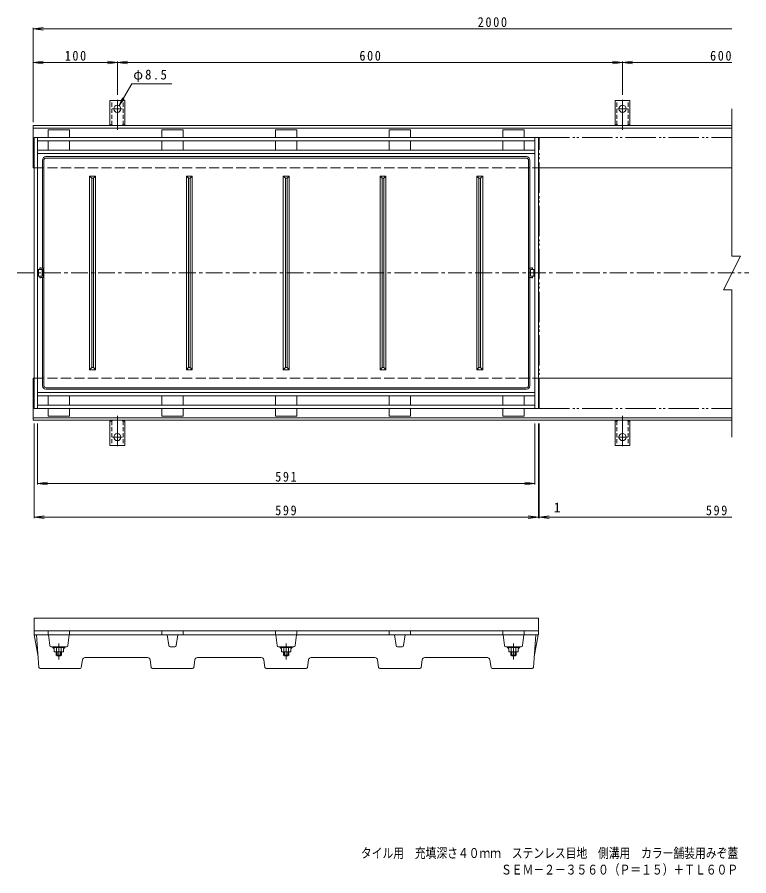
# Model space of a CAD drawing. Units: millimetres, scale not verified. Extents: x -718 to 724, y -548 to 472.
# Drawn here: x -718 to 151, y -548 to 472 of the extents above; entities that cross this region are included whole.
import ezdxf
from ezdxf.enums import TextEntityAlignment as Align

# ---------------------------------------------------------------- set-up
doc = ezdxf.new("R2010")
doc.units = ezdxf.units.MM
doc.header["$LTSCALE"] = 4
for name, pattern in [('CHAIN1', [8, 5, -1, 1, -1]), ('CHAIN2', [12, 9, -1, 1, -1]), ('DASHED1', [1.8, 1.2, -0.6]), ('DASHED3', [4, 3, -1]), ('DOUBLE_CHAIN2', [12.8, 9, -1, 0.6, -0.6, 0.6, -1])]:
    doc.linetypes.add(name, pattern=pattern)
for name, color, linetype, lineweight in [('0-0', 3, 'Continuous', 9), ('0-1', 2, 'Continuous', 9), ('0-5', 7, 'Continuous', 9), ('0-F', 7, 'Continuous', 9)]:
    doc.layers.add(name, color=color, linetype=linetype, lineweight=lineweight)
doc.layers.add('F-5', color=2, linetype='Continuous')
doc.styles.add('ＭＳ ゴシック', font='')
doc.styles.get('ＭＳ ゴシック').set_extended_font_data('MS Gothic')

msp = doc.modelspace()

# ---------------------------------------------------------------- linework, layer by layer
at = {"layer": '0-0'}
for p, q in [((-680.655, 337.779), (-680.655, 328.779)), ((-680.655, 337.779), (-655.655, 337.779)), ((-655.655, 337.779), (-655.655, 328.779)), ((-545.655, 337.779), (-545.655, 328.779)), ((-545.655, 337.779), (-520.655, 337.779)), ((-520.655, 337.779), (-520.655, 328.779)), ((-410.655, 337.779), (-385.655, 337.779)), ((-410.655, 337.779), (-410.655, 328.779)), ((-385.655, 337.779), (-385.655, 328.779)), ((-275.655, 337.779), (-275.655, 328.779)), ((-250.655, 337.779), (-275.655, 337.779)), ((-250.655, 337.779), (-250.655, 328.779)), ((-140.655, 337.779), (-140.655, 328.779)), ((-115.655, 337.779), (-140.655, 337.779)), ((-115.655, 337.779), (-115.655, 328.779)), ((-697.655, 328.779), (-98.655, 328.779)), ((-697.655, 6.779), (-697.655, 328.779)), ((-693.655, 6.779), (-693.655, 328.779)), ((-102.655, 6.779), (-102.655, 328.779)), ((-98.655, 6.779), (-98.655, 328.779)), ((-693.655, 324.779), (-102.655, 324.779)), ((-680.655, 324.779), (-680.655, 313.779)), ((-655.655, 324.779), (-655.655, 313.779)), ((-545.655, 324.779), (-545.655, 313.779)), ((-520.655, 324.779), (-520.655, 313.779)), ((-410.655, 324.779), (-410.655, 313.779)), ((-385.655, 324.779), (-385.655, 313.779)), ((-275.655, 324.779), (-275.655, 313.779)), ((-250.655, 324.779), (-250.655, 313.779)), ((-140.655, 324.779), (-140.655, 313.779)), ((-115.655, 324.779), (-115.655, 313.779)), ((-693.655, 313.779), (-102.655, 313.779)), ((-693.655, 309.779), (-102.655, 309.779)), ((-687.637, 301.909), (-687.637, 173.445)), ((-686.066, 301.26), (-686.066, 34.299)), ((-683.637, 305.91), (-112.672, 305.91)), ((-683.066, 304.259), (-113.244, 304.259)), ((-110.244, 301.26), (-110.244, 34.299)), ((-108.673, 301.909), (-108.673, 173.445)), ((-631.655, 282.779), (-629.155, 280.279)), ((-624.655, 282.779), (-627.155, 280.279)), ((-627.155, 55.279), (-627.155, 280.279)), ((-624.655, 52.779), (-624.655, 282.779)), ((-516.655, 282.779), (-514.155, 280.279)), ((-509.655, 282.779), (-512.155, 280.279)), ((-512.155, 55.279), (-512.155, 280.279)), ((-509.655, 52.779), (-509.655, 282.779)), ((-401.655, 282.779), (-394.655, 282.779)), ((-401.655, 282.779), (-399.155, 280.279)), ((-401.655, 52.779), (-401.655, 282.779)), ((-399.155, 280.279), (-397.155, 280.279)), ((-399.155, 55.279), (-399.155, 280.279)), ((-394.655, 282.779), (-397.155, 280.279)), ((-397.155, 55.279), (-397.155, 280.279)), ((-394.655, 52.779), (-394.655, 282.779)), ((-286.655, 282.779), (-284.155, 280.279)), ((-286.655, 52.779), (-286.655, 282.779)), ((-284.155, 55.279), (-284.155, 280.279)), ((-279.655, 282.779), (-282.155, 280.279)), ((-171.655, 282.779), (-169.155, 280.279)), ((-171.655, 52.779), (-171.655, 282.779)), ((-169.155, 55.279), (-169.155, 280.279)), ((-164.655, 282.779), (-167.155, 280.279)), ((-690.645, 173.779), (-690.645, 171.779)), ((-689.645, 173.779), (-690.645, 173.779)), ((-690.645, 173.779), (-689.645, 173.279)), ((-686.637, 173.279), (-689.645, 173.779)), ((-109.673, 173.279), (-106.665, 173.779)), ((-106.665, 173.779), (-105.665, 173.779)), ((-105.665, 173.779), (-106.665, 173.279)), ((-105.665, 173.779), (-105.665, 171.779)), ((-693.655, 171.779), (-688.155, 171.779)), ((-693.655, 163.779), (-688.155, 163.779)), ((-692.155, 163.779), (-692.155, 171.779)), ((-690.645, 161.779), (-690.645, 163.779)), ((-689.645, 173.279), (-686.637, 173.279)), ((-688.155, 163.779), (-688.155, 171.779)), ((-686.637, 162.279), (-686.637, 173.279)), ((-109.673, 162.279), (-109.673, 173.279)), ((-106.665, 173.279), (-109.673, 173.279)), ((-102.655, 171.779), (-108.155, 171.779)), ((-108.155, 163.779), (-108.155, 171.779)), ((-102.655, 163.779), (-108.155, 163.779)), ((-105.665, 161.779), (-105.665, 163.779)), ((-104.155, 163.779), (-104.155, 171.779)), ((-690.645, 161.779), (-689.645, 162.279)), ((-689.645, 161.779), (-690.645, 161.779)), ((-686.637, 162.279), (-689.645, 161.779)), ((-689.645, 162.279), (-686.637, 162.279)), ((-687.637, 33.649), (-687.637, 162.113)), ((-109.673, 162.279), (-106.665, 161.779)), ((-106.665, 162.279), (-109.673, 162.279)), ((-108.673, 33.649), (-108.673, 162.113)), ((-105.665, 161.779), (-106.665, 162.279)), ((-106.665, 161.779), (-105.665, 161.779)), ((-631.655, 52.779), (-629.155, 55.279)), ((-631.655, 52.779), (-624.655, 52.779)), ((-629.155, 55.279), (-627.155, 55.279)), ((-624.655, 52.779), (-627.155, 55.279)), ((-516.655, 52.779), (-514.155, 55.279)), ((-516.655, 52.779), (-509.655, 52.779)), ((-514.155, 55.279), (-512.155, 55.279)), ((-509.655, 52.779), (-512.155, 55.279)), ((-401.655, 52.779), (-399.155, 55.279)), ((-401.655, 52.779), (-394.655, 52.779)), ((-399.155, 55.279), (-397.155, 55.279)), ((-394.655, 52.779), (-397.155, 55.279)), ((-286.655, 52.779), (-284.155, 55.279)), ((-279.655, 52.779), (-286.655, 52.779)), ((-282.155, 55.279), (-284.155, 55.279)), ((-279.655, 52.779), (-282.155, 55.279)), ((-171.655, 52.779), (-169.155, 55.279)), ((-164.655, 52.779), (-171.655, 52.779)), ((-167.155, 55.279), (-169.155, 55.279)), ((-164.655, 52.779), (-167.155, 55.279)), ((-683.066, 31.299), (-113.244, 31.299)), ((-693.655, 25.779), (-102.655, 25.779)), ((-693.655, 21.779), (-102.655, 21.779)), ((-683.637, 29.649), (-112.672, 29.649)), ((-680.655, 10.779), (-680.655, 21.779)), ((-655.655, 10.779), (-655.655, 21.779)), ((-545.655, 10.779), (-545.655, 21.779)), ((-520.655, 10.779), (-520.655, 21.779)), ((-410.655, 10.779), (-410.655, 21.779)), ((-385.655, 10.779), (-385.655, 21.779)), ((-275.655, 10.779), (-275.655, 21.779)), ((-250.655, 10.779), (-250.655, 21.779)), ((-140.655, 10.779), (-140.655, 21.779)), ((-115.655, 10.779), (-115.655, 21.779)), ((-693.655, 10.779), (-102.655, 10.779)), ((-697.655, 6.779), (-98.655, 6.779)), ((-680.655, -2.221), (-680.655, 6.779)), ((-655.655, -2.221), (-655.655, 6.779)), ((-545.655, -2.221), (-545.655, 6.779)), ((-520.655, -2.221), (-520.655, 6.779)), ((-410.655, -2.221), (-410.655, 6.779)), ((-385.655, -2.221), (-385.655, 6.779)), ((-275.655, -2.221), (-275.655, 6.779)), ((-250.655, -2.221), (-250.655, 6.779)), ((-140.655, -2.221), (-140.655, 6.779)), ((-115.655, -2.221), (-115.655, 6.779)), ((-680.655, -2.221), (-655.655, -2.221)), ((-545.655, -2.221), (-520.655, -2.221)), ((-410.655, -2.221), (-385.655, -2.221)), ((-250.655, -2.221), (-275.655, -2.221)), ((-115.655, -2.221), (-140.655, -2.221)), ((-697.655, -262.221), (-697.655, -242.221)), ((-98.655, -242.221), (-697.655, -242.221)), ((-98.655, -262.221), (-98.655, -242.221)), ((-98.655, -257.221), (-697.655, -257.221)), ((-98.655, -262.221), (-697.655, -262.221)), ((-697.305, -262.221), (-693.162, -285.91)), ((-691.754, -300.828), (-694.512, -262.221)), ((-680.655, -257.221), (-680.655, -262.221)), ((-678.819, -274.907), (-680.405, -262.221)), ((-657.49, -274.907), (-655.905, -262.221)), ((-655.655, -257.221), (-655.655, -262.221)), ((-545.655, -257.221), (-545.655, -262.221)), ((-537.586, -274.93), (-539.373, -262.221)), ((-528.723, -274.93), (-526.936, -262.221)), ((-520.655, -257.221), (-520.655, -262.221)), ((-410.655, -257.221), (-410.655, -262.221)), ((-408.819, -274.907), (-410.405, -262.221)), ((-387.49, -274.907), (-385.905, -262.221)), ((-385.655, -257.221), (-385.655, -262.221)), ((-275.655, -257.221), (-275.655, -262.221)), ((-267.586, -274.93), (-269.373, -262.221)), ((-258.723, -274.93), (-256.936, -262.221)), ((-250.655, -257.221), (-250.655, -262.221)), ((-140.655, -257.221), (-140.655, -262.221)), ((-138.819, -274.907), (-140.405, -262.221)), ((-117.49, -274.907), (-115.905, -262.221)), ((-115.655, -257.221), (-115.655, -262.221)), ((-104.555, -300.828), (-101.798, -262.221)), ((-99.004, -262.221), (-103.147, -285.91)), ((-658.979, -276.221), (-677.331, -276.221)), ((-675.155, -277.021), (-673.68, -278.621)), ((-673.68, -278.621), (-673.68, -282.221)), ((-673.68, -282.221), (-662.63, -282.221)), ((-671.155, -282.221), (-671.155, -286.221)), ((-670.917, -277.021), (-670.917, -282.221)), ((-670.155, -282.221), (-670.155, -287.221)), ((-666.155, -282.221), (-666.155, -287.221)), ((-665.392, -277.021), (-665.392, -282.221)), ((-665.155, -282.221), (-665.155, -286.221)), ((-661.155, -277.021), (-662.63, -278.621)), ((-662.63, -278.621), (-662.63, -282.221)), ((-661.155, -276.221), (-661.155, -277.021)), ((-536.101, -276.221), (-530.209, -276.221)), ((-407.331, -276.221), (-388.979, -276.221)), ((-405.155, -277.021), (-403.68, -278.621)), ((-403.68, -278.621), (-403.68, -282.221)), ((-403.68, -282.221), (-392.63, -282.221)), ((-401.155, -282.221), (-401.155, -286.221)), ((-400.917, -277.021), (-400.917, -282.221)), ((-400.155, -282.221), (-400.155, -287.221)), ((-396.155, -282.221), (-396.155, -287.221)), ((-395.392, -277.021), (-395.392, -282.221)), ((-395.155, -282.221), (-395.155, -286.221)), ((-391.155, -277.021), (-392.63, -278.621)), ((-392.63, -278.621), (-392.63, -282.221)), ((-391.155, -276.221), (-391.155, -277.021)), ((-260.209, -276.221), (-266.101, -276.221)), ((-137.33, -276.221), (-118.979, -276.221)), ((-135.155, -276.221), (-135.155, -277.021)), ((-135.155, -277.021), (-133.68, -278.621)), ((-133.68, -278.621), (-133.68, -282.221)), ((-122.63, -282.221), (-133.68, -282.221)), ((-131.155, -282.221), (-131.155, -286.221)), ((-130.917, -277.021), (-130.917, -282.221)), ((-130.155, -282.221), (-130.155, -287.221)), ((-126.155, -282.221), (-126.155, -287.221)), ((-125.392, -277.021), (-125.392, -282.221)), ((-125.155, -282.221), (-125.155, -286.221)), ((-121.155, -277.021), (-122.63, -278.621)), ((-122.63, -278.621), (-122.63, -282.221)), ((-671.155, -286.221), (-665.155, -286.221)), ((-671.155, -286.221), (-670.155, -287.221)), ((-670.155, -287.221), (-666.155, -287.221)), ((-665.155, -286.221), (-666.155, -287.221)), ((-640.046, -291.765), (-641.459, -300.949)), ((-637.081, -289.221), (-562.728, -289.221)), ((-559.763, -291.765), (-558.35, -300.949)), ((-506.546, -291.765), (-507.959, -300.949)), ((-503.581, -289.221), (-427.729, -289.221)), ((-424.763, -291.765), (-423.35, -300.949)), ((-401.155, -286.221), (-395.155, -286.221)), ((-401.155, -286.221), (-400.155, -287.221)), ((-400.155, -287.221), (-396.155, -287.221)), ((-395.155, -286.221), (-396.155, -287.221)), ((-371.546, -291.765), (-372.959, -300.949)), ((-292.728, -289.221), (-368.581, -289.221)), ((-289.763, -291.765), (-288.35, -300.949)), ((-236.546, -291.765), (-237.959, -300.949)), ((-159.228, -289.221), (-233.581, -289.221)), ((-156.263, -291.765), (-154.85, -300.949)), ((-131.155, -286.221), (-130.155, -287.221)), ((-125.155, -286.221), (-131.155, -286.221)), ((-126.155, -287.221), (-130.155, -287.221)), ((-125.155, -286.221), (-126.155, -287.221)), ((-690.258, -302.221), (-642.942, -302.221)), ((-556.868, -302.221), (-509.442, -302.221)), ((-421.868, -302.221), (-374.442, -302.221)), ((-239.442, -302.221), (-286.868, -302.221)), ((-106.051, -302.221), (-153.368, -302.221))]:
    msp.add_line(p, q, dxfattribs=at)
at = {"layer": '0-0', "linetype": 'DOUBLE_CHAIN2'}
for p, q in [((-97.655, 328.779), (131.345, 328.779)), ((-97.655, 6.779), (-97.655, 328.779)), ((-97.655, 6.779), (131.345, 6.779))]:
    msp.add_line(p, q, dxfattribs=at)
at = {"layer": '0-0', "linetype": 'CHAIN1'}
for p, q in [((-717.655, 167.779), (151.345, 167.779)), ((-668.155, -272.221), (-668.155, -291.221)), ((-398.155, -272.221), (-398.155, -291.221)), ((-128.155, -272.221), (-128.155, -291.221))]:
    msp.add_line(p, q, dxfattribs=at)
at = {"layer": '0-0'}
for points in [[(-631.655, 52.779), (-631.655, 282.779), (-624.655, 282.779)], [(-629.155, 55.279), (-629.155, 280.279), (-627.155, 280.279)], [(-516.655, 52.779), (-516.655, 282.779), (-509.655, 282.779)], [(-514.155, 55.279), (-514.155, 280.279), (-512.155, 280.279)], [(-279.655, 52.779), (-279.655, 282.779), (-286.655, 282.779)], [(-282.155, 55.279), (-282.155, 280.279), (-284.155, 280.279)], [(-164.655, 52.779), (-164.655, 282.779), (-171.655, 282.779)], [(-167.155, 55.279), (-167.155, 280.279), (-169.155, 280.279)], [(-675.155, -276.221), (-675.155, -277.021), (-661.155, -277.021)], [(-405.155, -276.221), (-405.155, -277.021), (-391.155, -277.021)], [(-121.155, -276.221), (-121.155, -277.021), (-135.155, -277.021)]]:
    msp.add_lwpolyline(points, dxfattribs=at)
for centre, radius, start, end in [((-683.637, 301.909), 4, 90, 180), ((-683.066, 301.26), 3, 90, 180), ((-113.244, 301.26), 3, 0, 90), ((-112.673, 301.909), 4, 0, 90), ((-683.637, 33.649), 4, 180, 270), ((-683.066, 34.299), 3, 180, 270), ((-113.244, 34.299), 3, 270, 0), ((-112.673, 33.649), 4, 270, 0), ((-677.331, -274.721), 1.5, 187.12502, 270), ((-658.979, -274.721), 1.5, 270, 352.87498), ((-536.101, -274.721), 1.5, 188.00487, 270), ((-530.209, -274.721), 1.5, 270, 351.99513), ((-407.331, -274.721), 1.5, 187.12502, 270), ((-388.979, -274.721), 1.5, 270, 352.87498), ((-266.101, -274.721), 1.5, 188.00487, 270), ((-260.209, -274.721), 1.5, 270, 351.99513), ((-137.33, -274.721), 1.5, 187.12502, 270), ((-118.979, -274.721), 1.5, 270, 352.87498), ((-689.222, -285.221), 4, 189.91936, 208.66345), ((-637.081, -292.221), 3, 90, 171.25371), ((-562.728, -292.221), 3, 8.74629, 90), ((-503.581, -292.221), 3, 90, 171.25366), ((-427.729, -292.221), 3, 8.74634, 90), ((-368.581, -292.221), 3, 90, 171.25366), ((-292.728, -292.221), 3, 8.74634, 90), ((-233.581, -292.221), 3, 90, 171.25371), ((-159.228, -292.221), 3, 8.74629, 90), ((-107.087, -285.221), 4, 331.33655, 350.08064), ((-690.258, -300.721), 1.5, 184.08511, 270), ((-642.942, -300.721), 1.5, 270, 351.254), ((-556.868, -300.721), 1.5, 188.74602, 270), ((-509.442, -300.721), 1.5, 270, 351.25409), ((-421.868, -300.721), 1.5, 188.74591, 270), ((-374.442, -300.721), 1.5, 270, 351.25409), ((-286.868, -300.721), 1.5, 188.74591, 270), ((-239.442, -300.721), 1.5, 270, 351.25398), ((-153.368, -300.721), 1.5, 188.746, 270), ((-106.051, -300.721), 1.5, 270, 355.91489)]:
    msp.add_arc(centre, radius, start, end, dxfattribs=at)
at = {"layer": '0-1'}
for p, q in [((-607.405, 343.779), (-607.405, 372.779)), ((-598.655, 372.779), (-607.405, 372.779)), ((-598.655, 372.779), (-589.905, 372.779)), ((-589.905, 343.779), (-589.905, 372.779)), ((-7.405, 343.779), (-7.405, 372.779)), ((1.345, 372.779), (-7.405, 372.779)), ((1.345, 372.779), (10.095, 372.779)), ((10.095, 343.779), (10.095, 372.779)), ((131.345, 187.779), (131.345, 362.779)), ((-698.655, 342.779), (131.345, 342.779)), ((-698.655, 292.779), (-698.655, 342.779)), ((-698.655, 339.779), (131.345, 339.779)), ((-607.405, 343.779), (-606.155, 343.779)), ((-589.905, 343.779), (-591.155, 343.779)), ((-7.405, 343.779), (-6.155, 343.779)), ((10.095, 343.779), (8.845, 343.779)), ((-698.655, 292.779), (-697.655, 292.779)), ((-98.655, 292.779), (131.345, 292.779)), ((141.345, 187.779), (121.345, 147.779)), ((131.345, 187.779), (141.345, 187.779)), ((121.345, 147.779), (131.345, 147.779)), ((131.345, -27.221), (131.345, 147.779)), ((-698.655, 42.779), (-697.655, 42.779)), ((-698.655, 42.779), (-698.655, -7.221)), ((-98.655, 42.779), (131.345, 42.779)), ((-698.655, -4.221), (131.345, -4.221)), ((-698.655, -7.221), (131.345, -7.221)), ((-607.405, -8.221), (-606.155, -8.221)), ((-607.405, -8.221), (-607.405, -37.221)), ((-589.905, -8.221), (-591.155, -8.221)), ((-589.905, -8.221), (-589.905, -37.221)), ((-7.405, -8.221), (-6.155, -8.221)), ((-7.405, -8.221), (-7.405, -37.221)), ((10.095, -8.221), (8.845, -8.221)), ((10.095, -8.221), (10.095, -37.221)), ((-598.655, -37.221), (-607.405, -37.221)), ((-598.655, -37.221), (-589.905, -37.221)), ((1.345, -37.221), (-7.405, -37.221)), ((1.345, -37.221), (10.095, -37.221))]:
    msp.add_line(p, q, dxfattribs=at)
at = {"layer": '0-1', "linetype": 'DASHED1'}
for p, q in [((-605.405, 343.633), (-605.405, 372.779)), ((-591.905, 343.633), (-591.905, 372.779)), ((-5.405, 343.633), (-5.405, 372.779)), ((8.095, 343.633), (8.095, 372.779)), ((-605.405, -8.075), (-605.405, -37.221)), ((-591.905, -8.075), (-591.905, -37.221)), ((-5.405, -8.075), (-5.405, -37.221)), ((8.095, -8.075), (8.095, -37.221))]:
    msp.add_line(p, q, dxfattribs=at)
at = {"layer": '0-1', "linetype": 'CHAIN2'}
for p, q in [((-598.655, 373.559), (-598.655, 333.779)), ((1.345, 373.559), (1.345, 333.779)), ((-598.655, 362.779), (-604.431, 362.779)), ((-598.655, 362.779), (-592.879, 362.779)), ((1.345, 362.779), (-4.431, 362.779)), ((1.345, 362.779), (7.121, 362.779)), ((-598.655, -38.001), (-598.655, 1.779)), ((1.345, -38.001), (1.345, 1.779)), ((-598.655, -27.221), (-604.431, -27.221)), ((-598.655, -27.221), (-592.879, -27.221)), ((1.345, -27.221), (-4.431, -27.221)), ((1.345, -27.221), (7.121, -27.221))]:
    msp.add_line(p, q, dxfattribs=at)
at = {"layer": '0-1', "linetype": 'DASHED3'}
for p, q in [((-697.655, 292.779), (-98.655, 292.779)), ((-697.655, 42.779), (-98.655, 42.779))]:
    msp.add_line(p, q, dxfattribs=at)
at = {"layer": '0-1'}
for centre in [(-598.655, 362.779), (1.345, 362.779), (-598.655, -27.221), (1.345, -27.221)]:
    msp.add_circle(centre, 4.25, dxfattribs=at)
for centre, start, end in [((-606.155, 341.779), 30.00051, 90), ((-591.155, 341.779), 90, 149.99949), ((-6.155, 341.779), 30.00051, 90), ((8.845, 341.779), 90, 149.99949), ((-606.155, -6.221), 270, 329.99949), ((-591.155, -6.221), 210.00051, 270), ((-6.155, -6.221), 270, 329.99949), ((8.845, -6.221), 210.00051, 270)]:
    msp.add_arc(centre, 2, start, end, dxfattribs=at)
at = {"layer": '0-5'}
for p, q in [((-596.53, 366.46), (-581.569, 392.372)), ((-581.569, 392.372), (-533.785, 392.372)), ((-596.53, 366.46), (-592.703, 375.698)), ((-596.53, 366.46), (-590.442, 374.393))]:
    msp.add_line(p, q, dxfattribs=at)
at = {"layer": '0-F'}
for p, q in [((-698.655, 457.779), (-686.757, 459.345)), ((-698.655, 346.779), (-698.655, 458.979)), ((-698.655, 457.779), (-686.757, 456.213)), ((-698.655, 457.779), (131.345, 457.779)), ((-698.655, 417.779), (-686.757, 419.345)), ((-586.757, 416.213), (-610.552, 419.345)), ((-586.757, 419.345), (-610.552, 416.213)), ((-598.655, 379.178), (-598.655, 418.979)), ((13.243, 416.213), (-10.552, 419.345)), ((13.243, 419.345), (-10.552, 416.213)), ((1.345, 379.178), (1.345, 418.979)), ((-698.655, 417.779), (-686.757, 416.213)), ((-698.655, 417.779), (131.345, 417.779)), ((-697.655, -11.221), (-697.655, -123.421)), ((-693.655, -11.221), (-693.655, -83.421)), ((-102.655, -11.221), (-102.655, -83.421)), ((-98.655, -11.221), (-98.655, -123.421)), ((-97.655, -11.221), (-97.655, -123.421)), ((-693.655, -82.221), (-681.757, -80.655)), ((-102.655, -82.221), (-114.552, -80.655)), ((-693.655, -82.221), (-681.757, -83.787)), ((-693.655, -82.221), (-102.655, -82.221)), ((-102.655, -82.221), (-114.552, -83.787)), ((-697.655, -122.221), (-685.757, -120.655)), ((-697.655, -122.221), (131.345, -122.221)), ((-697.655, -122.221), (-685.757, -123.787)), ((-98.655, -122.221), (-110.552, -120.655)), ((-98.655, -122.221), (-110.552, -123.787)), ((-97.655, -122.221), (-85.757, -120.655)), ((-97.655, -122.221), (-85.757, -123.787))]:
    msp.add_line(p, q, dxfattribs=at)

# ---------------------------------------------------------------- texts
at = {"layer": '0-5', "color": 2, "insert": (-579.677, 394.372), "char_height": 11.73, "attachment_point": 7, "style": 'ＭＳ ゴシック'}
msp.add_mtext('\\T1.21;\\W0.95;φ8.5', dxfattribs=at)
at = {"layer": '0-F', "color": 2, "style": 'ＭＳ ゴシック'}
msp.add_text('1', height=11.73, dxfattribs=at).set_placement((-80.226, -120.221), align=Align.BOTTOM_LEFT)
at = {"layer": '0-F', "color": 2, "char_height": 11.73, "attachment_point": 7, "style": 'ＭＳ ゴシック'}
for s, insert in [('\\T1.28;\\W0.9;2000', (-170.637, 459.779)), ('\\T1.27;\\W0.9;100', (-661.155, 419.779)), ('\\T1.27;\\W0.9;600', (-311.155, 419.779)), ('\\T1.27;\\W0.9;600', (105.345, 419.779)), ('\\T1.27;\\W0.9;591', (-411.155, -80.221)), ('\\T1.27;\\W0.9;599', (-411.155, -120.221)), ('\\T1.27;\\W0.9;599', (100.372, -120.221))]:
    msp.add_mtext(s, dxfattribs=dict(at, insert=insert))
at = {"layer": 'F-5', "style": 'ＭＳ ゴシック', "width": 0.8}
for s, p in [('タイル用\u3000充填深さ４０ｍｍ\u3000ステンレス目地\u3000側溝用\u3000カラー舗装用みぞ蓋\u3000', (-309.363, -530.705)), ('\u3000\u3000\u3000\u3000\u3000\u3000\u3000\u3000\u3000\u3000\u3000\u3000\u3000ＳＥＭ－２－３５６０（Ｐ＝１５）＋ＴＬ６０Ｐ', (-309.363, -550.367))]:
    msp.add_text(s, height=11.73, dxfattribs=at).set_placement(p, align=Align.BOTTOM_LEFT)

doc.saveas('drawing.dxf')
